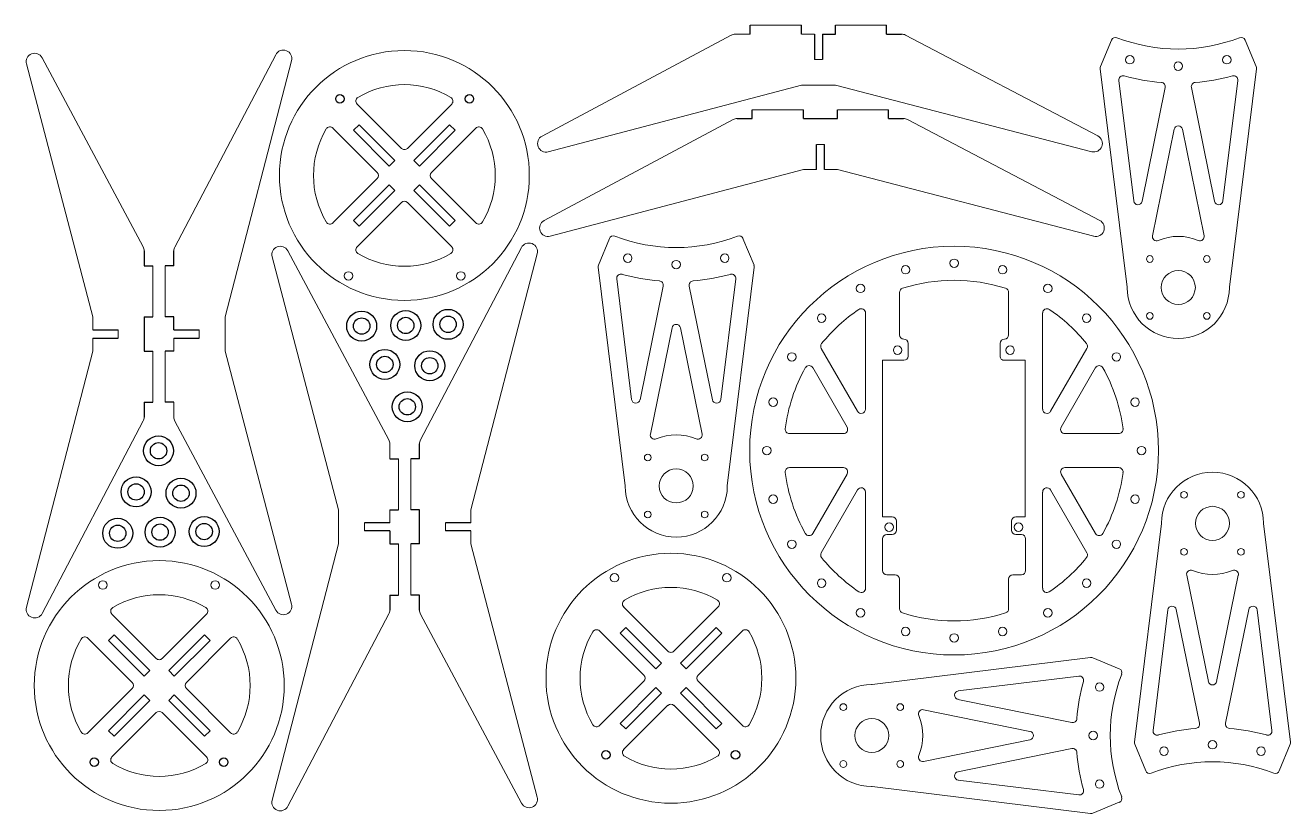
# Model space of a CAD drawing. Header units: inches. Extents: x 0.1 to 18.7, y 0.1 to 11.7.
import ezdxf

# ---------------------------------------------------------------- set-up
doc = ezdxf.new("R2010")
doc.units = ezdxf.units.IN
doc.header["$MEASUREMENT"] = 0
doc.layers.add('Exterior', color=1, linetype='Continuous')
doc.layers.add('Interior', color=250, linetype='Continuous')

# ---------------------------------------------------------------- blocks, each defined once
blk = doc.blocks.new('Leg1 2.0 solid plywood')
at = {"layer": 'Exterior'}
for p, q in [((-1.219, 0), (-1, 0)), ((-1, 0), (-1, 0.129)), ((-0.25, 0), (-0.25, 0.129)), ((-0.25, 0), (0.25, 0)), ((0.25, 0), (0.25, 0.129)), ((1, 0), (1, 0.129)), ((1, 0), (1.219, 0)), ((-0.059, -0.75), (-0.059, -0.379)), ((0.059, -0.75), (0.059, -0.379))]:
    blk.add_line(p, q, dxfattribs=at)
at = {"layer": 'Exterior', "linetype": 'Continuous', "lineweight": 15}
for p, q in [((-0.25, 0.129), (-1, 0.129)), ((1, 0.129), (0.25, 0.129)), ((-1.278, -0.015), (-4.056, -1.497)), ((4.101, -1.495), (1.277, -0.014)), ((-0.059, -0.379), (0.059, -0.379)), ((-3.965, -1.728), (-0.25, -0.75)), ((-0.25, -0.75), (-0.059, -0.75)), ((0.059, -0.75), (0.25, -0.75)), ((0.25, -0.75), (4.012, -1.727))]:
    blk.add_line(p, q, dxfattribs=at)
for centre, start, end in [((-1.219, -0.125), 90, 118.0725), ((1.219, -0.125), 62.3278, 90), ((-3.997, -1.607), 118.0725, 284.7436), ((4.043, -1.606), 255.4439, 62.3278)]:
    blk.add_arc(centre, 0.125, start, end, dxfattribs=at)
blk = doc.blocks.new('Leg2 2.0 solid plywood')
at = {"layer": 'Exterior', "linetype": 'Continuous', "lineweight": 15}
for p, q in [((-1, 0), (-1.219, 0)), ((-0.25, 0.129), (-1, 0.129)), ((-0.059, 0), (-0.25, 0)), ((0.25, 0.129), (1, 0.129)), ((-1.278, -0.015), (-4.056, -1.497)), ((4.101, -1.495), (1.277, -0.014)), ((0.059, -0.371), (-0.059, -0.371)), ((-3.965, -1.728), (-0.25, -0.75)), ((-0.25, -0.75), (0.25, -0.75)), ((0.25, -0.75), (4.012, -1.727))]:
    blk.add_line(p, q, dxfattribs=at)
at = {"layer": 'Exterior'}
for p, q in [((-1, 0), (-1, 0.129)), ((-0.25, 0), (-0.25, 0.129)), ((-0.059, 0), (-0.059, -0.371)), ((0.059, 0), (0.25, 0)), ((0.059, 0), (0.059, -0.371)), ((0.25, 0), (0.25, 0.129)), ((1, 0), (1, 0.129)), ((1, 0), (1.219, 0))]:
    blk.add_line(p, q, dxfattribs=at)
at = {"layer": 'Exterior', "linetype": 'Continuous', "lineweight": 15}
for centre, start, end in [((1.219, -0.125), 62.3278, 90), ((-1.219, -0.125), 90, 118.0725), ((-3.997, -1.607), 118.0725, 284.7436), ((4.043, -1.606), 255.4439, 62.3278)]:
    blk.add_arc(centre, 0.125, start, end, dxfattribs=at)
blk = doc.blocks.new('Quadcopter Battery Tray 4.0')
at = {"layer": 'Exterior', "linetype": 'Continuous', "lineweight": 15}
blk.add_circle((0, -0.343), 1.834, dxfattribs=at)
at = {"layer": 'Interior', "linetype": 'Continuous', "lineweight": 15}
for p, q in [((-0.695, 0.705), (-0.044, 0.055)), ((0.044, 0.055), (0.695, 0.705)), ((-0.398, -0.298), (-1.048, 0.352)), ((1.048, 0.352), (0.398, -0.298)), ((-1.048, -1.037), (-0.398, -0.387)), ((0.398, -0.387), (1.048, -1.037)), ((-0.044, -0.74), (-0.695, -1.391)), ((0.695, -1.391), (0.044, -0.74))]:
    blk.add_line(p, q, dxfattribs=at)
at = {"layer": 'Interior'}
for p, q in [((-0.746, 0.32), (-0.663, 0.403)), ((-0.663, 0.403), (-0.138, -0.122)), ((0.138, -0.122), (0.663, 0.403)), ((0.663, 0.403), (0.746, 0.32)), ((-0.746, 0.32), (-0.221, -0.204)), ((0.221, -0.204), (0.746, 0.32)), ((-0.221, -0.204), (-0.138, -0.122)), ((0.138, -0.122), (0.221, -0.204)), ((-0.746, -1.006), (-0.221, -0.481)), ((-0.221, -0.481), (-0.138, -0.564)), ((0.138, -0.564), (0.221, -0.481)), ((0.221, -0.481), (0.746, -1.006)), ((-0.663, -1.088), (-0.138, -0.564)), ((0.138, -0.564), (0.663, -1.088)), ((-0.746, -1.006), (-0.663, -1.088)), ((0.663, -1.088), (0.746, -1.006))]:
    blk.add_line(p, q, dxfattribs=at)
at = {"layer": 'Interior', "linetype": 'Continuous', "lineweight": 15}
for centre in [(-0.829, 1.133), (0.821, 1.133)]:
    blk.add_circle(centre, 0.0625, dxfattribs=at)
at = {"layer": 'Interior'}
for centre in [(-0.954, -1.467), (0.946, -1.467)]:
    blk.add_circle(centre, 0.0625, dxfattribs=at)
at = {"layer": 'Interior', "linetype": 'Continuous', "lineweight": 15}
for centre, radius, start, end in [((0, -0.343), 1.334, 59.231, 120.769), ((-0.65, 0.75), 0.0625, 120.769, 225), ((0.65, 0.75), 0.0625, 315, 59.231), ((0, -0.343), 1.334, 149.231, 210.769), ((-1.092, 0.308), 0.0625, 45, 149.231), ((1.092, 0.308), 0.0625, 30.769, 135), ((0, -0.343), 1.334, 329.231, 30.769), ((0, 0.099), 0.0625, 225, 315), ((-0.442, -0.343), 0.0625, 315, 45), ((0.442, -0.343), 0.0625, 135, 225), ((0, -0.785), 0.0625, 45, 135), ((-1.092, -0.993), 0.0625, 210.769, 315), ((1.092, -0.993), 0.0625, 225, 329.231), ((-0.65, -1.435), 0.0625, 135, 239.231), ((0.65, -1.435), 0.0625, 300.769, 45), ((0, -0.343), 1.334, 239.231, 300.769)]:
    blk.add_arc(centre, radius, start, end, dxfattribs=at)
blk = doc.blocks.new('Quadcopter Frame Prototype v3')
at = {"layer": 'Exterior', "linetype": 'Continuous', "lineweight": 15}
blk.add_circle((0, 0), 3, dxfattribs=at)
at = {"layer": 'Interior', "linetype": 'Continuous', "lineweight": 15}
for p, q in [((-0.8, 1.7), (-0.8, 2.323)), ((0.8, 2.323), (0.8, 1.7)), ((-1.3, 2.021), (-1.3, 0.608)), ((1.3, 0.608), (1.3, 2.021)), ((-1.417, 0.577), (-1.95, 1.501)), ((-0.675, 1.388), (-0.675, 1.575)), ((0.675, 1.575), (0.675, 1.389)), ((1.95, 1.501), (1.417, 0.577)), ((-1.053, -0.974), (-1.053, 1.326)), ((-1.053, 1.326), (-0.738, 1.326)), ((0.737, 1.326), (1.045, 1.326)), ((1.045, 1.326), (1.045, -0.974)), ((-2.075, 1.218), (-1.571, 0.344)), ((1.571, 0.344), (2.075, 1.218)), ((-1.625, 0.25), (-2.417, 0.25)), ((2.417, 0.25), (1.625, 0.25)), ((-2.417, -0.25), (-1.625, -0.25)), ((-1.571, -0.344), (-2.075, -1.218)), ((2.075, -1.218), (1.571, -0.344)), ((1.625, -0.25), (2.417, -0.25)), ((-1.95, -1.501), (-1.417, -0.577)), ((-1.3, -0.608), (-1.3, -2.021)), ((1.3, -2.021), (1.3, -0.608)), ((1.417, -0.577), (1.95, -1.501)), ((-0.907, -0.974), (-1.053, -0.974)), ((-0.845, -1.168), (-0.845, -1.037)), ((0.845, -1.037), (0.845, -1.168)), ((1.045, -0.974), (0.907, -0.974)), ((-1.05, -1.762), (-1.05, -1.293)), ((-0.988, -1.23), (-0.907, -1.23)), ((0.907, -1.23), (0.988, -1.23)), ((1.05, -1.293), (1.05, -1.762)), ((-0.863, -1.825), (-0.988, -1.825)), ((0.988, -1.825), (0.863, -1.825)), ((-0.8, -2.323), (-0.8, -1.887)), ((0.8, -1.887), (0.8, -2.323))]:
    blk.add_line(p, q, dxfattribs=at)
for centre in [(0, 2.75), (-0.712, 2.656), (0.712, 2.656), (-1.375, 2.382), (1.375, 2.382), (-1.945, 1.945), (1.945, 1.945), (-0.829, 1.476), (0.821, 1.476), (-2.382, 1.375), (2.382, 1.375), (-2.656, 0.712), (2.656, 0.712), (-2.75, 0), (2.75, 0), (-2.656, -0.712), (2.656, -0.712), (-0.954, -1.124), (0.946, -1.124), (-2.382, -1.375), (2.382, -1.375), (-1.945, -1.945), (1.945, -1.945), (-1.375, -2.382), (1.375, -2.382), (-0.712, -2.656), (0.712, -2.656), (0, -2.75)]:
    blk.add_circle(centre, 0.0625, dxfattribs=at)
for centre, radius, start, end in [((0, 0), 2.5, 72.3883, 107.6117), ((-0.738, 2.323), 0.0625, 107.6117, 180), ((0.738, 2.323), 0.0625, 0, 72.3883), ((0, 0), 2.5, 123.9849, 141.0582), ((-1.363, 2.021), 0.0625, 0, 123.9849), ((1.363, 2.021), 0.0625, 56.0151, 180), ((0, 0), 2.5, 38.9418, 56.0151), ((-0.738, 1.7), 0.0625, 180, 270), ((0.738, 1.7), 0.0625, 270, 0), ((-1.896, 1.532), 0.0625, 141.0582, 210), ((-0.738, 1.575), 0.0625, 0, 90), ((0.738, 1.575), 0.0625, 90, 180), ((1.896, 1.532), 0.0625, 330, 38.9418), ((-0.738, 1.388), 0.0625, 270, 0), ((0.737, 1.388), 0.0625, 179.7873, 270), ((0, 0), 2.5, 150.8747, 172.6341), ((-2.129, 1.186), 0.0625, 30, 150.8747), ((2.129, 1.186), 0.0625, 29.1253, 150), ((0, 0), 2.5, 7.3659, 29.1253), ((-1.363, 0.608), 0.0625, 210, 0), ((1.363, 0.608), 0.0625, 180, 330), ((-2.417, 0.312), 0.0625, 172.6341, 270), ((-1.625, 0.312), 0.0625, 270, 30), ((1.625, 0.312), 0.0625, 150, 270), ((2.417, 0.312), 0.0625, 270, 7.3659), ((-2.417, -0.312), 0.0625, 90, 187.3659), ((0, 0), 2.5, 187.3659, 209.1253), ((-1.625, -0.312), 0.0625, 330, 90), ((1.625, -0.312), 0.0625, 90, 210), ((0, 0), 2.5, 330.8747, 352.6341), ((2.417, -0.312), 0.0625, 352.6341, 90), ((-1.363, -0.608), 0.0625, 0, 150), ((1.363, -0.608), 0.0625, 30, 180), ((-0.907, -1.037), 0.0625, 0, 90), ((0.907, -1.037), 0.0625, 90, 180), ((-2.129, -1.186), 0.0625, 209.1253, 330), ((-0.988, -1.293), 0.0625, 90, 180), ((-0.907, -1.168), 0.0625, 270, 0), ((0.907, -1.168), 0.0625, 180, 270), ((0.988, -1.293), 0.0625, 0, 90), ((2.129, -1.186), 0.0625, 210, 330.8747), ((-1.896, -1.532), 0.0625, 150, 218.9418), ((0, 0), 2.5, 218.9418, 236.0151), ((0, 0), 2.5, 303.9849, 321.0582), ((1.896, -1.532), 0.0625, 321.0582, 30), ((-0.988, -1.762), 0.0625, 180, 270), ((-0.863, -1.887), 0.0625, 0, 90), ((0.863, -1.887), 0.0625, 90, 180), ((0.988, -1.762), 0.0625, 270, 0), ((-1.363, -2.021), 0.0625, 236.0151, 0), ((1.363, -2.021), 0.0625, 180, 303.9849), ((-0.738, -2.323), 0.0625, 180, 252.3883), ((0, 0), 2.5, 252.3883, 287.6117), ((0.738, -2.323), 0.0625, 287.6117, 0)]:
    blk.add_arc(centre, radius, start, end, dxfattribs=at)
blk = doc.blocks.new('Quadcopter Arm 4.0')
at = {"layer": 'Exterior', "linetype": 'Continuous', "lineweight": 15}
for p, q in [((-0.75, 5.996), (-1.146, 2.788)), ((1.146, 2.788), (0.75, 5.996)), ((-1.142, 2.756), (-0.98, 2.367)), ((0.98, 2.367), (1.142, 2.756))]:
    blk.add_line(p, q, dxfattribs=at)
for centre, radius, start, end in [((0, 6), 0.75, 0.2761, 179.7239), ((-0.812, 6.004), 0.0625, 352.971, 359.7239), ((0.812, 6.004), 0.0625, 180.2761, 187.029), ((-1.084, 2.78), 0.0625, 172.971, 202.5), ((1.084, 2.78), 0.0625, 337.5, 7.029), ((0, 0), 2.5, 68.8976, 111.1024), ((-0.923, 2.391), 0.0625, 202.5, 291.1024), ((0.923, 2.391), 0.0625, 248.8976, 337.5)]:
    blk.add_arc(centre, radius, start, end, dxfattribs=at)
at = {"layer": 'Interior', "linetype": 'Continuous', "lineweight": 15}
for p, q in [((-0.379, 5.24), (-0.061, 3.678)), ((0.061, 3.678), (0.379, 5.24)), ((-0.655, 4.73), (-0.873, 2.961)), ((-0.192, 3.065), (-0.531, 4.735)), ((0.531, 4.735), (0.192, 3.065)), ((0.873, 2.961), (0.655, 4.73))]:
    blk.add_line(p, q, dxfattribs=at)
for centre, radius in [((-0.418, 6.418), 0.0492), ((0.418, 6.418), 0.0492), ((0, 6), 0.25), ((-0.418, 5.582), 0.0492), ((0.418, 5.582), 0.0492), ((0, 2.75), 0.0625), ((-0.712, 2.656), 0.0625), ((0.712, 2.656), 0.0625)]:
    blk.add_circle(centre, radius, dxfattribs=at)
for centre, radius, start, end in [((-0.318, 5.252), 0.0625, 66.9776, 191.5005), ((0, 6), 0.75, 246.9776, 293.0224), ((0.318, 5.252), 0.0625, 348.4995, 113.0224), ((-0.593, 4.722), 0.0625, 11.5005, 172.971), ((0.593, 4.722), 0.0625, 7.029, 168.4995), ((0, 3.69), 0.0625, 191.5005, 348.4995), ((0, 0), 3, 94.7349, 105.3521), ((-0.253, 3.052), 0.0625, 274.7349, 11.5005), ((0.253, 3.052), 0.0625, 168.4995, 265.2651), ((0, 0), 3, 74.6479, 85.2651), ((-0.811, 2.953), 0.0625, 172.971, 285.3521), ((0.811, 2.953), 0.0625, 254.6479, 7.029)]:
    blk.add_arc(centre, radius, start, end, dxfattribs=at)
blk = doc.blocks.new('spacer')
at = {"layer": 'Exterior'}
blk.add_circle((0, 0), 0.22, dxfattribs=at)
at = {"layer": 'Interior'}
blk.add_circle((0, 0), 0.12, dxfattribs=at)
blk = doc.blocks.new('LegSpacerLayout')
for name, p, rotation in [('Leg1 2.0 solid plywood', (1.851, 7.133), 270), ('Leg2 2.0 solid plywood', (2.289, 7.133), 90), ('Quadcopter Battery Tray 4.0', (5.672, 9.118), 180), ('Leg2 2.0 solid plywood', (5.457, 4.3), 270), ('Leg1 2.0 solid plywood', (5.895, 4.3), 89.99999999999999), ('spacer', (5.045, 7.249), 180), ('spacer', (5.692, 7.258), 180), ('spacer', (6.314, 7.275), 180), ('spacer', (5.385, 6.686), 180), ('spacer', (6.045, 6.667), 180), ('spacer', (5.715, 6.064), 180)]:
    blk.add_blockref(name, p, dxfattribs=dict(rotation=rotation))
for name, p in [('spacer', (2.063, 5.418)), ('spacer', (1.733, 4.815)), ('spacer', (2.393, 4.796)), ('spacer', (1.464, 4.207)), ('spacer', (2.086, 4.224)), ('spacer', (2.733, 4.233)), ('Quadcopter Battery Tray 4.0', (2.074, 2.315))]:
    blk.add_blockref(name, p)

msp = doc.modelspace()

# ---------------------------------------------------------------- block references
for name, p in [('Leg2 2.0 solid plywood', (11.789, 11.536)), ('LegSpacerLayout', (0.04, 0)), ('Leg1 2.0 solid plywood', (11.818, 10.296)), ('Quadcopter Frame Prototype v3', (13.781, 5.421)), ('Quadcopter Arm 4.0', (17.574, -1.647)), ('Quadcopter Battery Tray 4.0', (9.625, 2.422))]:
    msp.add_blockref(name, p)
for p, rotation in [((17.072, 13.816), 180), ((9.702, 10.902), 180), ((18.573, 1.238), 89.99999999999999)]:
    msp.add_blockref('Quadcopter Arm 4.0', p, dxfattribs=dict(rotation=rotation))

doc.saveas('drawing.dxf')
